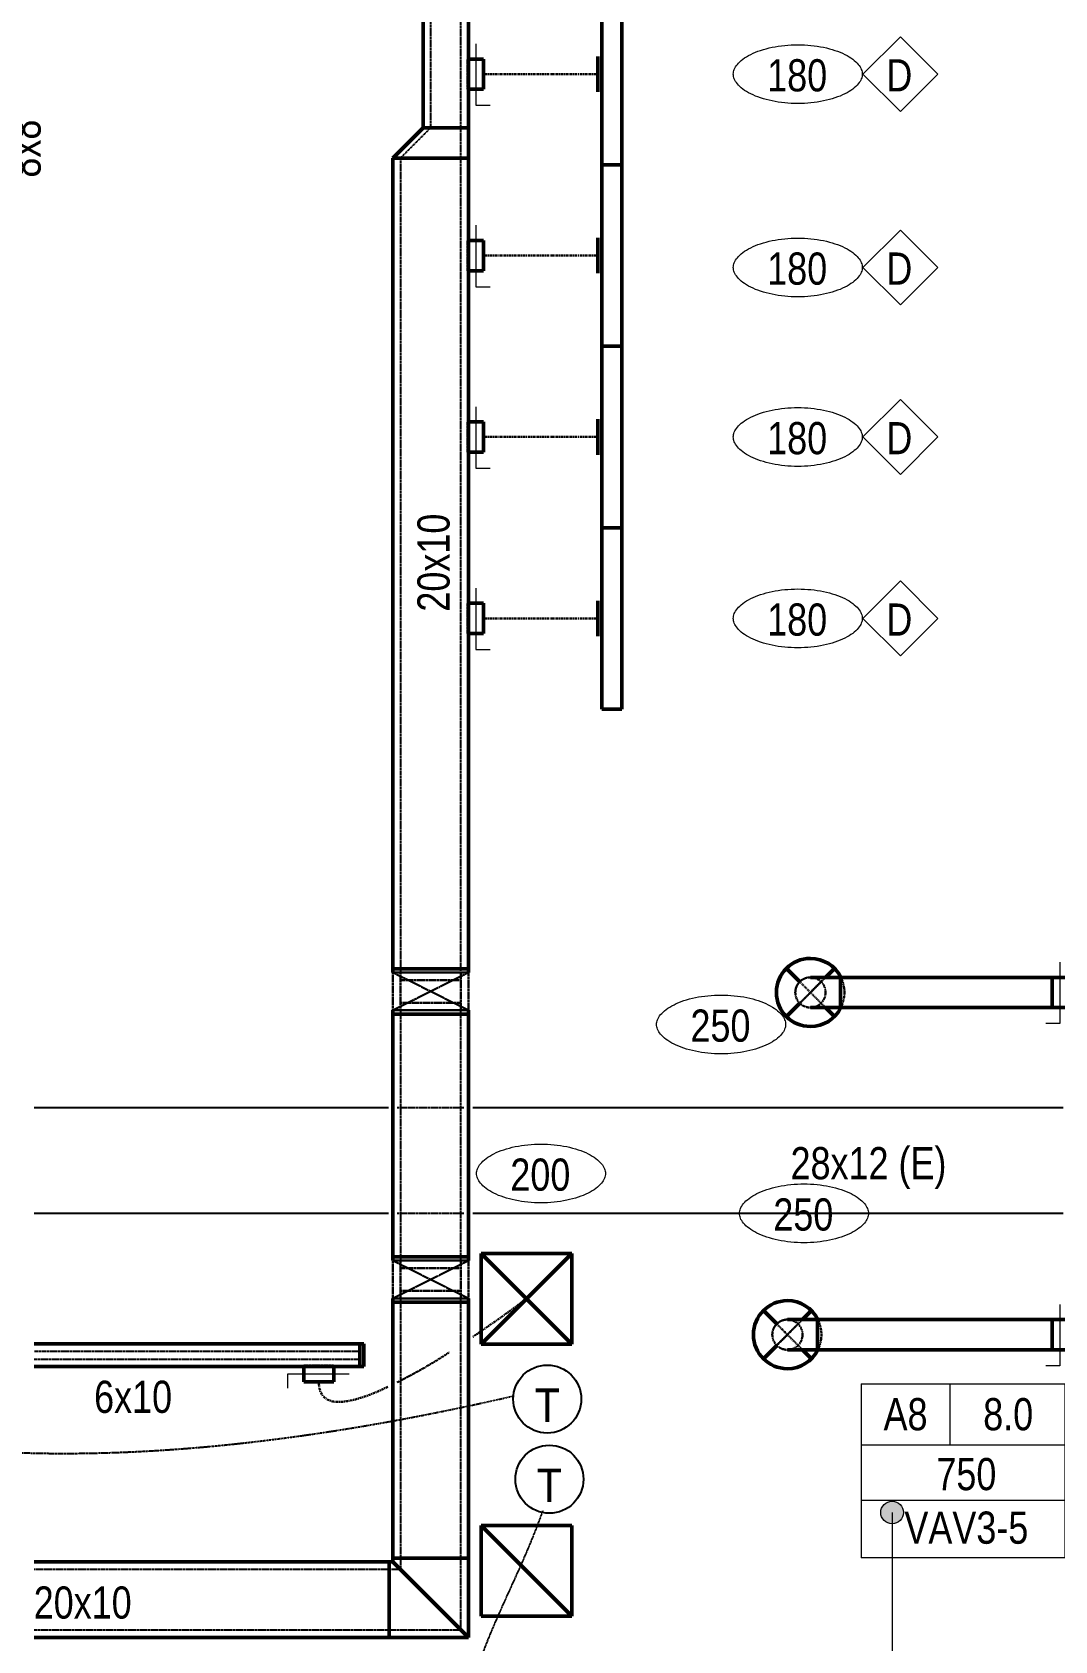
# Model space of a CAD drawing. Header units: inches. Extents: x 12453 to 15257, y -272 to 1517.
# Drawn here: x 14203.1 to 14473.7, y 492.3 to 917.9 of the extents above; entities that cross this region are included whole.
import ezdxf

# ---------------------------------------------------------------- set-up
doc = ezdxf.new("R2010")
doc.units = ezdxf.units.IN
doc.header["$MEASUREMENT"] = 0
for name, pattern in [('_ Hidden  _below_ behind_ beyond_', [0.09375, 0.0625, -0.03125]), ('Center', [1.25, 0.25, -0.1875, 0.625, -0.1875]), ('Hidden 1_16_', [0.09375, 0.0625, -0.03125]), ('Hidden 1_32_', [0.0625, 0.03125, -0.03125])]:
    doc.linetypes.add(name, pattern=pattern)
for name, color, linetype, lineweight in [('A-AREA-IDEN', 2, 'Continuous', 20), ('A-DETL', 90, 'Continuous', 9), ('A-DETL-DEMO', 6, 'Continuous', 18), ('G-ANNO-TEXT', 231, 'Continuous', 9), ('M-EQPM-IDEN', 50, 'Continuous', 20), ('M-HVAC-CDFF', 50, 'Continuous', 50), ('M-HVAC-CDFF-IDEN', 2, 'Continuous', 20), ('M-HVAC-DUCT', 70, 'Continuous', 18), ('M-HVAC-DUCT-ANNO', 70, 'Continuous', 18), ('M-HVAC-DUCT-CNTR', 70, 'Continuous', 18), ('M-HVAC-DUCT-IDEN', 70, 'Continuous', 20)]:
    doc.layers.add(name, color=color, linetype=linetype, lineweight=lineweight)
doc.styles.add('Swis721 BT', font='swiss.ttf', dxfattribs={"width": 0.8, "height": 8.514638})
doc.styles.add('Trebuchet MS', font='trebuc.ttf', dxfattribs={"height": 8.861538})

# ---------------------------------------------------------------- blocks, each defined once
blk = doc.blocks.new('Plenum Slot Supply _TBD_ - 8_ RD INLET - TBDI _48_ Plenum_-3185735-3RD FLOOR PLAN - NEW')
at = {"layer": 'M-HVAC-CDFF'}
for p, q in [((24, 2.625), (-24, 2.625)), ((-24, 2.625), (-24, -2.625)), ((24, -2.625), (24, 2.625)), ((-24, -2.625), (24, -2.625)), ((-4.6875, -3.75), (-2.0625, -3.75)), ((-2.0625, -3.75), (2.0625, -3.75)), ((2.0625, -3.75), (4.6875, -3.75))]:
    blk.add_line(p, q, dxfattribs=at)
blk = doc.blocks.new('Supply Diffuser _OMNI_ - 8_ RD INLET _24x24_-2995624-3RD FLOOR PLAN - NEW')
at = {"layer": 'M-HVAC-CDFF'}
for p, q in [((12, 12), (-12, 12)), ((-12, 12), (-12, -12)), ((12, 12), (-12, -12)), ((-12, 12), (12, -12)), ((-12, 12), (-12, -12)), ((-12, 12), (12, 12)), ((12, -12), (12, 12)), ((12, 12), (12, -12)), ((-12, -12), (12, -12)), ((-12, -12), (12, -12))]:
    blk.add_line(p, q, dxfattribs=at)
blk = doc.blocks.new('Rectangular Endcap - Standard-2915555-3RD FLOOR PLAN - NEW')
at = {"layer": 'M-HVAC-DUCT', "lineweight": 50}
for p, q in [((0, -3), (0, 3)), ((0, 3), (1, 3)), ((1, 3), (1, -3)), ((1, -3), (0, -3))]:
    blk.add_line(p, q, dxfattribs=at)
blk = doc.blocks.new('Rectangular Elbow - Mitered - Standard-2780750-3RD FLOOR PLAN - NEW')
at = {"layer": 'M-HVAC-DUCT', "lineweight": 50}
for p, q in [((-11, -10), (-11, 10)), ((-11, 10), (-10, 10)), ((10, 11), (-10, 11)), ((-10, 11), (-10, 10)), ((10, -10), (10, 11)), ((10, -10), (-11, -10))]:
    blk.add_line(p, q, dxfattribs=at)
blk = doc.blocks.new('Rectangular Transition - Angle - 45 Degree-3185634-3RD FLOOR PLAN - NEW')
at = {"layer": 'M-HVAC-DUCT', "lineweight": 50}
for p, q in [((0, 10), (8, 2)), ((0, -10), (0, 10)), ((8, 2), (8, -10)), ((8, -10), (0, -10))]:
    blk.add_line(p, q, dxfattribs=at)
blk = doc.blocks.new('Return Diffuser - Rectangular Outlet _PAR_ - PAR-8x8_24x24-V135-3RD FLOOR PLAN - NEW')
at = {"layer": 'M-HVAC-CDFF'}
for p, q in [((12, 12), (-12, 12)), ((-12, 12), (-12, -12)), ((-12, 12), (12, -12)), ((12, -12), (12, 12)), ((-12, -12), (12, -12))]:
    blk.add_line(p, q, dxfattribs=at)
blk = doc.blocks.new('Round Diffuser _R-OMNI_ - R-OMNI-08-2996591-3RD FLOOR PLAN - NEW')
at = {"layer": 'A-DETL-DEMO', "linetype": 'Hidden 1_16_', "lineweight": 30}
for p, q in [((2.83, 2.83), (-4, -4)), ((-2.83, 2.83), (4, -4))]:
    blk.add_line(p, q, dxfattribs=at)
blk.add_arc((0, 0), 9, 243.583, 296.417, dxfattribs=at)
at = {"layer": 'M-HVAC-CDFF'}
for p, q in [((-6.36, 6.36), (-2.83, 2.83)), ((6.36, 6.36), (2.83, 2.83)), ((-4, -4), (-6.36, -6.36)), ((4, -4), (6.36, -6.36))]:
    blk.add_line(p, q, dxfattribs=at)
for start, end in [(360, 180), (180, 243.5705), (296.4295, 360)]:
    blk.add_arc((0, 0), 9, start, end, dxfattribs=at)
blk = doc.blocks.new('Round Diffuser _R-OMNI_ - R-OMNI-08-V181-3RD FLOOR PLAN - NEW')
at = {"layer": 'A-DETL-DEMO', "linetype": 'Hidden 1_16_', "lineweight": 30}
for p, q in [((2.83, 2.83), (-4, -4)), ((-2.83, 2.83), (4, -4))]:
    blk.add_line(p, q, dxfattribs=at)
blk.add_arc((0, 0), 9, 243.5829, 296.4171, dxfattribs=at)
at = {"layer": 'M-HVAC-CDFF'}
for p, q in [((-6.36, 6.36), (-2.83, 2.83)), ((6.36, 6.36), (2.83, 2.83)), ((-4, -4), (-6.36, -6.36)), ((4, -4), (6.36, -6.36))]:
    blk.add_line(p, q, dxfattribs=at)
for start, end in [(360, 180), (180, 243.5704), (296.4296, 360)]:
    blk.add_arc((0, 0), 9, start, end, dxfattribs=at)
blk = doc.blocks.new('Rectangular Elbow - Mitered - Standard-V239-3RD FLOOR PLAN - NEW')
at = {"layer": 'A-DETL-DEMO', "linetype": 'Hidden 1_16_', "lineweight": 30}
for p, q in [((14298.51, 659.12), (14298.51, 669.12)), ((14318.51, 669.12), (14298.51, 669.12)), ((14318.51, 669.12), (14318.51, 659.12)), ((14298.51, 659.12), (14318.51, 659.12))]:
    blk.add_line(p, q, dxfattribs=at)
at = {"layer": 'M-HVAC-DUCT', "lineweight": 50}
for p, q in [((14298.51, 670.12), (14318.51, 670.12)), ((14298.51, 670.12), (14298.51, 669.12)), ((14318.51, 669.12), (14318.51, 670.12))]:
    blk.add_line(p, q, dxfattribs=at)
blk = doc.blocks.new('Rectangular Elbow - Mitered - Standard-V240-3RD FLOOR PLAN - NEW')
at = {"layer": 'A-DETL-DEMO', "linetype": 'Hidden 1_16_', "lineweight": 30}
for p, q in [((14298.51, 669.12), (14318.51, 669.12)), ((14298.51, 659.12), (14298.51, 669.12)), ((14318.51, 669.12), (14318.51, 659.12))]:
    blk.add_line(p, q, dxfattribs=at)
at = {"layer": 'M-HVAC-DUCT', "lineweight": 50}
for p, q in [((14298.51, 658.12), (14298.51, 659.12)), ((14318.51, 658.12), (14298.51, 658.12)), ((14318.51, 659.12), (14318.51, 658.12))]:
    blk.add_line(p, q, dxfattribs=at)
blk = doc.blocks.new('Round Takeoff - Standard w_ VD-V214-3RD FLOOR PLAN - NEW')
at = {"layer": 'A-DETL-DEMO', "linetype": 'Hidden 1_16_', "lineweight": 30}
for p, q in [((-0.24, 4), (0, 4)), ((-0.24, 4), (-0.24, 0)), ((-0.24, 0), (-0.24, -4)), ((0, -4), (-0.24, -4))]:
    blk.add_line(p, q, dxfattribs=at)
at = {"layer": 'M-HVAC-DUCT'}
for p, q in [((2, 8.25), (5.75, 8.25)), ((2, -8), (2, 8.25))]:
    blk.add_line(p, q, dxfattribs=at)
at = {"layer": 'M-HVAC-DUCT', "lineweight": 50}
for p, q in [((0, 4), (4, 4)), ((4, 0), (4, 4)), ((4, -4), (4, 0)), ((4, -4), (0, -4))]:
    blk.add_line(p, q, dxfattribs=at)
blk = doc.blocks.new('Round Takeoff - Standard w_ VD-V241-3RD FLOOR PLAN - NEW')
at = {"layer": 'A-DETL-DEMO', "linetype": 'Hidden 1_16_', "lineweight": 30}
for p, q in [((0, 4), (-0.24, 4)), ((-0.24, 0), (-0.24, 4)), ((-0.24, -4), (-0.24, 0)), ((-0.24, -4), (0, -4))]:
    blk.add_line(p, q, dxfattribs=at)
at = {"layer": 'M-HVAC-DUCT'}
for p, q in [((2, 8), (2, -8.25)), ((2, -8.25), (5.75, -8.25))]:
    blk.add_line(p, q, dxfattribs=at)
at = {"layer": 'M-HVAC-DUCT', "lineweight": 50}
for p, q in [((4, 4), (0, 4)), ((4, 4), (4, 0)), ((0, -4), (4, -4)), ((4, 0), (4, -4))]:
    blk.add_line(p, q, dxfattribs=at)
blk = doc.blocks.new('Round Takeoff - Standard w_ VD-V221-3RD FLOOR PLAN - NEW')
at = {"layer": 'A-DETL-DEMO', "linetype": 'Hidden 1_16_', "lineweight": 30}
for p, q in [((-0.24, 4), (0, 4)), ((-0.24, 4), (-0.24, 0)), ((-0.24, 0), (-0.24, -4)), ((0, -4), (-0.24, -4))]:
    blk.add_line(p, q, dxfattribs=at)
at = {"layer": 'M-HVAC-DUCT'}
for p, q in [((2, 8), (2, -8.25)), ((2, -8.25), (5.75, -8.25))]:
    blk.add_line(p, q, dxfattribs=at)
at = {"layer": 'M-HVAC-DUCT', "lineweight": 50}
for p, q in [((0, 4), (4, 4)), ((4, 0), (4, 4)), ((4, -4), (0, -4)), ((4, -4), (4, 0))]:
    blk.add_line(p, q, dxfattribs=at)
blk = doc.blocks.new('Round Elbow - 1 D-V243-3RD FLOOR PLAN - NEW')
at = {"layer": 'A-DETL-DEMO', "linetype": 'Hidden 1_16_', "lineweight": 30}
blk.add_line((14765.66, 581.52), (14765.66, 581.53), dxfattribs=at)
at = {"layer": 'A-DETL-DEMO', "linetype": 'Hidden 1_16_', "lineweight": 30, "flags": 128}
blk.add_lwpolyline([(14757.66, 581.53), (14757.66, 581.52), (14757.66, 581.52)], dxfattribs=at)
at = {"layer": 'A-DETL-DEMO', "linetype": 'Hidden 1_16_', "lineweight": 30}
for start, end in [(180, 270), (270, 0)]:
    blk.add_arc((14761.66, 581.52), 4, start, end, dxfattribs=at)
at = {"layer": 'M-HVAC-DUCT', "lineweight": 50}
for p, q in [((14757.66, 589.52), (14761.66, 589.52)), ((14761.66, 589.52), (14765.66, 589.52))]:
    blk.add_line(p, q, dxfattribs=at)
at = {"layer": 'M-HVAC-DUCT', "lineweight": 50, "flags": 128}
for points in [[(14757.66, 589.52), (14757.66, 589.2), (14757.66, 588.88), (14757.66, 588.56), (14757.66, 588.25), (14757.66, 587.93), (14757.66, 587.62), (14757.66, 587.31), (14757.66, 587.01), (14757.66, 586.7), (14757.66, 586.41), (14757.66, 586.11), (14757.66, 585.83), (14757.66, 585.55), (14757.66, 585.27), (14757.66, 585.01), (14757.66, 584.74), (14757.66, 584.49), (14757.66, 584.25), (14757.66, 584.01), (14757.66, 583.78), (14757.66, 583.57), (14757.66, 583.36), (14757.66, 583.16), (14757.66, 582.97), (14757.66, 582.79), (14757.66, 582.62), (14757.66, 582.47), (14757.66, 582.32), (14757.66, 582.19), (14757.66, 582.07), (14757.66, 581.96), (14757.66, 581.86), (14757.66, 581.77), (14757.66, 581.7), (14757.66, 581.64), (14757.66, 581.59), (14757.66, 581.56), (14757.66, 581.53)], [(14765.66, 581.53), (14765.66, 581.55), (14765.66, 581.58), (14765.66, 581.62), (14765.66, 581.68), (14765.66, 581.75), (14765.66, 581.83), (14765.66, 581.93), (14765.66, 582.04), (14765.66, 582.15), (14765.66, 582.28), (14765.66, 582.43), (14765.66, 582.58), (14765.66, 582.74), (14765.66, 582.92), (14765.66, 583.11), (14765.66, 583.3), (14765.66, 583.51), (14765.66, 583.72), (14765.66, 583.95), (14765.66, 584.18), (14765.66, 584.43), (14765.66, 584.68), (14765.66, 584.93), (14765.66, 585.2), (14765.66, 585.47), (14765.66, 585.75), (14765.66, 586.04), (14765.66, 586.33), (14765.66, 586.62), (14765.66, 586.92), (14765.66, 587.23), (14765.66, 587.54), (14765.66, 587.85), (14765.66, 588.16), (14765.66, 588.48), (14765.66, 588.8), (14765.66, 589.12), (14765.66, 589.44), (14765.66, 589.52)]]:
    blk.add_lwpolyline(points, dxfattribs=at)
blk = doc.blocks.new('Diffuser Tag - Diffuser Tag _GPI_-1174565-3RD FLOOR PLAN - NEW')
at = {"layer": 'M-HVAC-CDFF-IDEN'}
for p, q in [((0.1872, 0.1031), (0.084, 0)), ((0.2903, 0), (0.1872, 0.1031)), ((0.084, 0), (0.1872, -0.1031)), ((0.1872, -0.1031), (0.2903, 0))]:
    blk.add_line(p, q, dxfattribs=at)
for points, knots in [([(-0.2734, 0), (-0.2734, 0.0021), (-0.273, 0.0065), (-0.2703, 0.0153), (-0.2634, 0.0269), (-0.2481, 0.0414), (-0.2191, 0.0592), (-0.1685, 0.0762), (-0.0956, 0.0835), (-0.0228, 0.0762), (0.0278, 0.0592), (0.0568, 0.0414), (0.0721, 0.0269), (0.079, 0.0153), (0.0817, 0.0065), (0.0821, 0.0021), (0.0821, 0)], [0, 0, 0, 0, 0.098175, 0.19635, 0.392699, 0.589049, 0.785398, 1.178097, 1.570796, 1.963495, 2.356194, 2.552544, 2.748894, 2.945243, 3.043418, 3.141593, 3.141593, 3.141593, 3.141593]), ([(0.0821, 0), (0.0821, -0.0021), (0.0817, -0.0065), (0.079, -0.0153), (0.0721, -0.0269), (0.0568, -0.0414), (0.0278, -0.0592), (-0.0228, -0.0762), (-0.0956, -0.0835), (-0.1685, -0.0762), (-0.2191, -0.0592), (-0.2481, -0.0414), (-0.2634, -0.0269), (-0.2703, -0.0153), (-0.273, -0.0065), (-0.2734, -0.0021), (-0.2734, 0)], [3.141593, 3.141593, 3.141593, 3.141593, 3.239767, 3.337942, 3.534292, 3.730641, 3.926991, 4.31969, 4.712389, 5.105088, 5.497787, 5.694137, 5.890486, 6.086836, 6.185011, 6.283185, 6.283185, 6.283185, 6.283185])]:
    blk.add_open_spline(points, degree=3, knots=knots, dxfattribs=at)
blk = doc.blocks.new('Diffuser Tag - Diffuser Tag _GPI_ - Airflow Only-1174567-3RD FLOOR PLAN - NEW')
at = {"layer": 'M-HVAC-CDFF-IDEN'}
for points, knots in [([(-0.2734, 0), (-0.2734, 0.0021), (-0.273, 0.0065), (-0.2703, 0.0153), (-0.2634, 0.0269), (-0.2481, 0.0414), (-0.2191, 0.0592), (-0.1685, 0.0762), (-0.0956, 0.0835), (-0.0228, 0.0762), (0.0278, 0.0592), (0.0568, 0.0414), (0.0721, 0.0269), (0.079, 0.0153), (0.0817, 0.0065), (0.0821, 0.0021), (0.0821, 0)], [0, 0, 0, 0, 0.098175, 0.19635, 0.392699, 0.589049, 0.785398, 1.178097, 1.570796, 1.963495, 2.356194, 2.552544, 2.748894, 2.945243, 3.043418, 3.141593, 3.141593, 3.141593, 3.141593]), ([(0.0821, 0), (0.0821, -0.0021), (0.0817, -0.0065), (0.079, -0.0153), (0.0721, -0.0269), (0.0568, -0.0414), (0.0278, -0.0592), (-0.0228, -0.0762), (-0.0956, -0.0835), (-0.1685, -0.0762), (-0.2191, -0.0592), (-0.2481, -0.0414), (-0.2634, -0.0269), (-0.2703, -0.0153), (-0.273, -0.0065), (-0.2734, -0.0021), (-0.2734, 0)], [3.141593, 3.141593, 3.141593, 3.141593, 3.239767, 3.337942, 3.534292, 3.730641, 3.926991, 4.31969, 4.712389, 5.105088, 5.497787, 5.694137, 5.890486, 6.086836, 6.185011, 6.283185, 6.283185, 6.283185, 6.283185])]:
    blk.add_open_spline(points, degree=3, knots=knots, dxfattribs=at)
blk = doc.blocks.new('Mechanical Equipment Tag - VAV-1159225-3RD FLOOR PLAN - NEW')
at = {"layer": 'M-EQPM-IDEN'}
for p, q in [((0.0512, -0.1709), (0.0512, -0.6506)), ((0.0512, -0.1709), (0.613, -0.1709)), ((0.2971, -0.3386), (0.2971, -0.1709)), ((0.613, -0.1709), (0.613, -0.6506)), ((0.0512, -0.3386), (0.613, -0.3386)), ((0.0512, -0.491), (0.613, -0.491)), ((0.613, -0.6506), (0.0512, -0.6506))]:
    blk.add_line(p, q, dxfattribs=at)

msp = doc.modelspace()

# ---------------------------------------------------------------- hatches: boundary and pattern name
at = {"layer": 'A-AREA-IDEN'}
h = msp.add_hatch(color=256, dxfattribs=at)
edge = h.paths.add_edge_path(flags=0)
edge.add_arc((14430.62, 526.25), 3, 0, 360)

# ---------------------------------------------------------------- linework, layer by layer
msp.add_line((14430.62, 526.25), (14430.62, 440.71), dxfattribs=at)
msp.add_circle((14430.62, 526.25), 3, dxfattribs=at)
at = {"layer": 'A-DETL', "lineweight": 50}
msp.add_line((14318.51, 493.18), (14298.51, 513.18), dxfattribs=at)
at = {"layer": 'A-DETL', "lineweight": 25}
for centre in [(14339.37, 556.26), (14339.93, 535.05)]:
    msp.add_circle(centre, 9, dxfattribs=at)
at = {"layer": 'A-DETL', "linetype": '_ Hidden  _below_ behind_ beyond_', "lineweight": 25}
for points, knots in [([(14330.4, 556.98), (14192.97, 525.34), (14079.25, 566.81), (14019.63, 604.12), (13974.79, 585.37)], [0, 0, 0, 0, 8.61755, 14.839066, 14.839066, 14.839066, 14.839066]), ([(14297.3, 324.02), (14313.87, 370.58), (14307.57, 476.25), (14329.9, 503.25), (14338.25, 526.72)], [0, 0, 0, 0, 3.996311, 7.477893, 7.477893, 7.477893, 7.477893])]:
    msp.add_open_spline(points, degree=3, knots=knots, dxfattribs=at)
at = {"layer": 'A-DETL-DEMO', "linetype": 'Hidden 1_16_', "lineweight": 30}
for p, q in [((14300.51, 661.12), (14300.51, 669.12)), ((14316.51, 669.12), (14316.51, 661.12)), ((14300.51, 667.12), (14316.51, 667.12)), ((14300.51, 659.12), (14300.51, 667.12)), ((14300.51, 667.12), (14316.51, 667.12)), ((14316.51, 667.12), (14316.51, 659.12)), ((14316.51, 661.12), (14300.51, 661.12)), ((14300.51, 584.88), (14300.51, 592.88)), ((14316.51, 592.88), (14316.51, 584.88)), ((14300.51, 582.88), (14300.51, 590.88)), ((14300.51, 590.88), (14316.51, 590.88)), ((14316.51, 590.88), (14316.51, 582.88)), ((14316.51, 584.88), (14300.51, 584.88)), ((14316.51, 584.88), (14300.51, 584.88))]:
    msp.add_line(p, q, dxfattribs=at)
at = {"layer": 'A-DETL-DEMO', "linetype": 'Hidden 1_16_', "lineweight": 25}
for p, q in [((14299.64, 633.42), (14317.39, 633.42)), ((14299.64, 605.42), (14317.39, 605.42))]:
    msp.add_line(p, q, dxfattribs=at)
at = {"layer": 'A-DETL-DEMO', "linetype": 'Hidden 1_16_', "lineweight": 30}
msp.add_open_spline([(14299.63, 560.67), (14305.5, 563.65), (14309.71, 566.15), (14313.46, 568.62)], degree=3, dxfattribs=at)
at = {"layer": 'M-HVAC-DUCT', "lineweight": 50}
for p, q in [((14306.51, 1014.8), (14306.51, 892.59)), ((14318.51, 1014.8), (14318.51, 892.59)), ((14318.51, 892.59), (14306.51, 892.59)), ((14298.51, 884.59), (14318.51, 884.59)), ((14298.51, 884.59), (14298.51, 670.12)), ((14318.51, 884.59), (14318.51, 670.12)), ((14318.51, 670.12), (14298.51, 670.12)), ((14473.01, 667.83), (14417.01, 667.83)), ((14417.01, 659.83), (14417.01, 667.83)), ((14473.01, 667.83), (14473.01, 659.83)), ((14417.01, 659.83), (14473.01, 659.83)), ((14298.51, 658.12), (14318.51, 658.12)), ((14298.51, 593.88), (14298.51, 658.12)), ((14318.51, 593.88), (14318.51, 658.12)), ((14318.51, 593.88), (14298.51, 593.88)), ((14298.51, 581.88), (14318.51, 581.88)), ((14298.51, 581.88), (14298.51, 514.18)), ((14318.51, 581.88), (14318.51, 514.18)), ((14473.01, 577.29), (14410.92, 577.29)), ((14410.92, 569.29), (14410.92, 577.29)), ((14473.01, 577.29), (14473.01, 569.29)), ((14289.81, 570.85), (14203.64, 570.85)), ((14289.81, 570.85), (14289.81, 564.85)), ((14410.92, 569.29), (14473.01, 569.29)), ((14289.81, 564.85), (14203.64, 564.85)), ((14297.51, 513.18), (14203.64, 513.18)), ((14297.51, 513.18), (14297.51, 493.18)), ((14318.51, 514.18), (14298.51, 514.18)), ((14297.51, 493.18), (14203.64, 493.18))]:
    msp.add_line(p, q, dxfattribs=at)
at = {"layer": 'M-HVAC-DUCT', "linetype": 'Hidden 1_32_', "lineweight": 25}
for p, q in [((14308.51, 1014.8), (14308.51, 892.59)), ((14316.51, 669.12), (14316.51, 1014.8)), ((14300.51, 884.59), (14308.51, 892.59)), ((14300.51, 884.59), (14300.51, 669.12)), ((14300.51, 659.12), (14300.51, 592.88)), ((14316.51, 592.88), (14316.51, 659.12)), ((14300.51, 582.88), (14300.51, 511.18)), ((14316.51, 495.18), (14316.51, 582.88)), ((14289.81, 568.85), (14203.64, 568.85)), ((14203.64, 566.85), (14289.81, 566.85)), ((14300.51, 511.18), (14203.64, 511.18)), ((14203.64, 495.18), (14316.51, 495.18))]:
    msp.add_line(p, q, dxfattribs=at)
at = {"layer": 'M-HVAC-DUCT', "lineweight": 25}
for p, q in [((14203.64, 633.42), (14297.39, 633.42)), ((14319.64, 633.42), (14475.89, 633.42)), ((14203.64, 605.42), (14297.39, 605.42)), ((14319.64, 605.42), (14475.89, 605.42))]:
    msp.add_line(p, q, dxfattribs=at)
at = {"layer": 'M-HVAC-DUCT-ANNO', "linetype": 'Hidden 1_16_', "lineweight": 30}
for p, q in [((14318.51, 669.12), (14298.51, 659.12)), ((14298.51, 669.12), (14318.51, 659.12)), ((14298.51, 669.12), (14318.51, 669.12)), ((14298.51, 659.12), (14298.51, 669.12)), ((14318.51, 669.12), (14318.51, 659.12)), ((14406.18, 666.66), (14411.84, 661)), ((14411.84, 666.66), (14406.18, 661)), ((14318.51, 659.12), (14298.51, 659.12)), ((14318.51, 592.88), (14298.51, 582.88)), ((14298.51, 592.88), (14318.51, 582.88)), ((14298.51, 592.88), (14318.51, 592.88)), ((14298.51, 582.88), (14298.51, 592.88)), ((14318.51, 592.88), (14318.51, 582.88)), ((14318.51, 582.88), (14298.51, 582.88)), ((14400.09, 576.12), (14405.75, 570.46)), ((14405.75, 576.12), (14400.09, 570.46))]:
    msp.add_line(p, q, dxfattribs=at)
for centre, start, end in [((14409.01, 663.83), 0, 180), ((14409.01, 663.83), 180, 0), ((14402.92, 573.29), 0, 180), ((14402.92, 573.29), 180, 0)]:
    msp.add_arc(centre, 4, start, end, dxfattribs=at)
at = {"layer": 'M-HVAC-DUCT-CNTR', "linetype": 'Center', "lineweight": 30}
for points in [[(14322.51, 906.8), (14332.69, 906.8), (14342.54, 906.8), (14352.71, 906.8)], [(14322.51, 858.8), (14332.69, 858.8), (14342.54, 858.8), (14352.71, 858.8)], [(14322.51, 810.8), (14332.69, 810.8), (14342.54, 810.8), (14352.71, 810.8)], [(14322.51, 762.8), (14332.69, 762.8), (14342.54, 762.8), (14352.71, 762.8)], [(14319.64, 572.71), (14327.76, 578.16), (14333.84, 582.8), (14333.84, 582.8)], [(14278.93, 560.85), (14278.93, 553.12), (14287.23, 554.71), (14297.37, 559.55)]]:
    msp.add_open_spline(points, degree=3, dxfattribs=at)

# ---------------------------------------------------------------- block references
at = {"layer": 'M-EQPM-IDEN', "xscale": 95.99999999999994, "yscale": 95.99999999999994, "zscale": 95.99999999999994}
msp.add_blockref('Mechanical Equipment Tag - VAV-1159225-3RD FLOOR PLAN - NEW', (14417.5, 576.67), dxfattribs=at)
at = {"layer": 'M-HVAC-CDFF', "extrusion": (0, 0, -1)}
for name, p, rotation in [('Plenum Slot Supply _TBD_ - 8_ RD INLET - TBDI _48_ Plenum_-3185735-3RD FLOOR PLAN - NEW', (-14356.46, 906.8), 89.99999999999997), ('Plenum Slot Supply _TBD_ - 8_ RD INLET - TBDI _48_ Plenum_-3185735-3RD FLOOR PLAN - NEW', (-14356.46, 858.8), 89.99999999999997), ('Plenum Slot Supply _TBD_ - 8_ RD INLET - TBDI _48_ Plenum_-3185735-3RD FLOOR PLAN - NEW', (-14356.46, 810.8), 89.99999999999997), ('Plenum Slot Supply _TBD_ - 8_ RD INLET - TBDI _48_ Plenum_-3185735-3RD FLOOR PLAN - NEW', (-14356.46, 762.8), 89.99999999999997), ('Supply Diffuser _OMNI_ - 8_ RD INLET _24x24_-2995624-3RD FLOOR PLAN - NEW', (-14333.84, 582.8), 270.0000000000008), ('Return Diffuser - Rectangular Outlet _PAR_ - PAR-8x8_24x24-V135-3RD FLOOR PLAN - NEW', (-14333.84, 510.8), 270.0000000000001)]:
    msp.add_blockref(name, p, dxfattribs=dict(at, rotation=rotation))
at = {"layer": 'M-HVAC-CDFF', "linetype": 'Hidden 1_16_', "lineweight": 30, "extrusion": (0, 0, -1), "rotation": 270.0000000000008}
for name, p in [('Round Diffuser _R-OMNI_ - R-OMNI-08-2996591-3RD FLOOR PLAN - NEW', (-14409.01, 663.83)), ('Round Diffuser _R-OMNI_ - R-OMNI-08-V181-3RD FLOOR PLAN - NEW', (-14402.92, 573.29))]:
    msp.add_blockref(name, p, dxfattribs=at)
at = {"layer": 'M-HVAC-CDFF-IDEN', "xscale": 95.99999999999994, "yscale": 95.99999999999994, "zscale": 95.99999999999994}
for name, p in [('Diffuser Tag - Diffuser Tag _GPI_-1174565-3RD FLOOR PLAN - NEW', (14414.85, 906.8)), ('Diffuser Tag - Diffuser Tag _GPI_-1174565-3RD FLOOR PLAN - NEW', (14414.85, 855.65)), ('Diffuser Tag - Diffuser Tag _GPI_-1174565-3RD FLOOR PLAN - NEW', (14414.85, 810.8)), ('Diffuser Tag - Diffuser Tag _GPI_-1174565-3RD FLOOR PLAN - NEW', (14414.85, 762.8)), ('Diffuser Tag - Diffuser Tag _GPI_ - Airflow Only-1174567-3RD FLOOR PLAN - NEW', (14394.55, 655.37)), ('Diffuser Tag - Diffuser Tag _GPI_ - Airflow Only-1174567-3RD FLOOR PLAN - NEW', (14346.89, 615.94)), ('Diffuser Tag - Diffuser Tag _GPI_ - Airflow Only-1174567-3RD FLOOR PLAN - NEW', (14416.48, 605.39))]:
    msp.add_blockref(name, p, dxfattribs=at)
at = {"layer": 'M-HVAC-DUCT', "linetype": 'Hidden 1_16_', "lineweight": 30, "extrusion": (0, 0, -1), "rotation": 180}
for p in [(-14318.51, 906.8), (-14318.51, 858.8), (-14318.51, 810.8), (-14318.51, 762.8)]:
    msp.add_blockref('Round Takeoff - Standard w_ VD-V214-3RD FLOOR PLAN - NEW', p, dxfattribs=at)
at = {"layer": 'M-HVAC-DUCT', "lineweight": 50, "rotation": 90}
msp.add_blockref('Rectangular Transition - Angle - 45 Degree-3185634-3RD FLOOR PLAN - NEW', (14308.51, 884.59), dxfattribs=at)
at = {"layer": 'M-HVAC-DUCT', "linetype": 'Hidden 1_16_', "lineweight": 30}
for name in ['Rectangular Elbow - Mitered - Standard-V239-3RD FLOOR PLAN - NEW', 'Rectangular Elbow - Mitered - Standard-V240-3RD FLOOR PLAN - NEW']:
    msp.add_blockref(name, (0, 0), dxfattribs=at)
at = {"layer": 'M-HVAC-DUCT', "linetype": 'Hidden 1_16_', "lineweight": 30, "extrusion": (0, 0, -1)}
for p in [(-14477.01, 663.83), (-14477.01, 573.29)]:
    msp.add_blockref('Round Takeoff - Standard w_ VD-V221-3RD FLOOR PLAN - NEW', p, dxfattribs=at)
at = {"layer": 'M-HVAC-DUCT', "linetype": 'Hidden 1_16_', "lineweight": 30}
for name, p, rotation in [('Round Elbow - 1 D-V243-3RD FLOOR PLAN - NEW', (13827.49, 15425.49), 270), ('Rectangular Elbow - Mitered - Standard-V240-3RD FLOOR PLAN - NEW', (28617.02, 1252), 180), ('Rectangular Elbow - Mitered - Standard-V239-3RD FLOOR PLAN - NEW', (28617.02, 1252), 180), ('Round Elbow - 1 D-V243-3RD FLOOR PLAN - NEW', (13821.4, 15334.95), 270), ('Round Takeoff - Standard w_ VD-V241-3RD FLOOR PLAN - NEW', (14278.93, 564.85), 270)]:
    msp.add_blockref(name, p, dxfattribs=dict(at, rotation=rotation))
at = {"layer": 'M-HVAC-DUCT', "lineweight": 50}
for name, p in [('Rectangular Endcap - Standard-2915555-3RD FLOOR PLAN - NEW', (14289.81, 567.85)), ('Rectangular Elbow - Mitered - Standard-2780750-3RD FLOOR PLAN - NEW', (14308.51, 503.18))]:
    msp.add_blockref(name, p, dxfattribs=at)

# ---------------------------------------------------------------- texts
at = {"layer": 'G-ANNO-TEXT', "color": 7, "char_height": 8.86, "width": 8.424, "attachment_point": 1, "line_spacing_factor": 1.032839, "style": 'Trebuchet MS'}
for insert in [(14336.18, 559.05), (14336.74, 537.84)]:
    msp.add_mtext('T', dxfattribs=dict(at, insert=insert))
at = {"layer": 'M-EQPM-IDEN', "lineweight": 9, "char_height": 8.515, "attachment_point": 2, "line_spacing_factor": 1.00667, "style": 'Swis721 BT'}
for s, insert, width in [('A8', (14434.18, 556.51), 13.5), ('8.0', (14461.34, 556.51), 15.66), ('750', (14450.27, 540.66), 18.792), ('VAV3-5', (14450.27, 526.49), 37.152)]:
    msp.add_mtext(s, dxfattribs=dict(at, insert=insert, width=width))
at = {"layer": 'M-HVAC-CDFF-IDEN', "lineweight": 9, "attachment_point": 2, "line_spacing_factor": 1.00667, "style": 'Swis721 BT'}
for s, insert, char_height, width in [('180', (14405.5, 910.75), 8.515, 18.792), ('D', (14432.53, 910.75), 8.51, 7.992), ('180', (14405.5, 859.61), 8.515, 18.792), ('D', (14432.53, 859.61), 8.51, 7.992), ('180', (14405.5, 814.75), 8.515, 18.792), ('D', (14432.53, 814.75), 8.51, 7.992), ('180', (14405.5, 766.75), 8.515, 18.792), ('D', (14432.53, 766.75), 8.51, 7.992), ('250', (14385.2, 659.32), 8.515, 18.792), ('200', (14337.54, 619.89), 8.515, 18.792), ('250', (14407.13, 609.35), 8.515, 18.792)]:
    msp.add_mtext(s, dxfattribs=dict(at, insert=insert, char_height=char_height, width=width))
at = {"layer": 'M-HVAC-DUCT-IDEN', "lineweight": 9, "char_height": 8.515, "attachment_point": 2, "rotation": 90, "line_spacing_factor": 1.00667, "style": 'Swis721 BT'}
for s, insert, width in [('8x8', (14196.81, 887.09), 17.928), ('20x10', (14305.01, 777.55), 30.456)]:
    msp.add_mtext(s, dxfattribs=dict(at, insert=insert, width=width))
at = {"layer": 'M-HVAC-DUCT-IDEN', "lineweight": 9, "char_height": 8.515, "attachment_point": 2, "line_spacing_factor": 1.00667, "style": 'Swis721 BT'}
for s, insert, width in [('28x12 (E)', (14424.37, 622.92), 48.384), ('6x10', (14229.78, 561.11), 24.192), ('20x10', (14216.44, 506.68), 30.456)]:
    msp.add_mtext(s, dxfattribs=dict(at, insert=insert, width=width))

doc.saveas('drawing.dxf')
